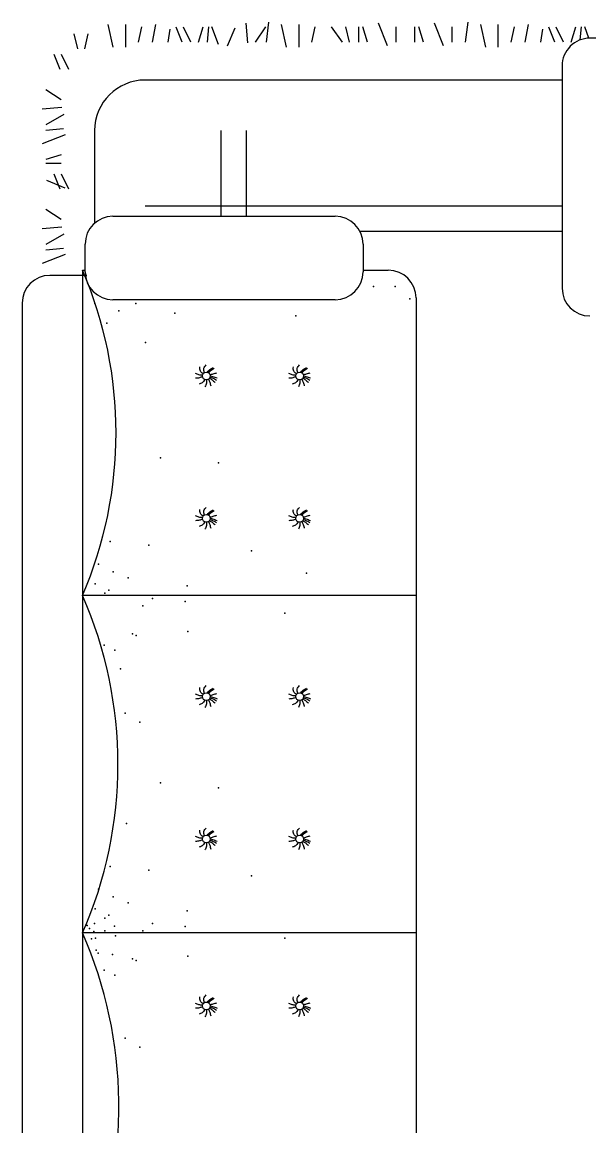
# Model space of a CAD drawing. Header units: millimetres. Extents: x 356 to 23963, y 1202 to 21076.
# Drawn here: x 20941 to 22065, y 13429 to 15617 of the extents above; entities that cross this region are included whole.
import ezdxf

# ---------------------------------------------------------------- set-up
doc = ezdxf.new("R2010")
doc.units = ezdxf.units.MM

msp = doc.modelspace()

# ---------------------------------------------------------------- linework, layer by layer
at = {"color": 0}
for p, q in [((21424.5, 15576.6, -342.9), (21429.5, 15616.5, -342.9)), ((21818.7, 15576.6, -342.9), (21823.7, 15616.5, -342.9)), ((21121, 15566.7, -342.9), (21111, 15611.5, -342.9)), ((21145.9, 15566.7, -342.9), (21145.9, 15611.5, -342.9)), ((21171.2, 15577.1, -342.9), (21177.6, 15607.1, -342.9)), ((21198.7, 15577.1, -342.9), (21205.6, 15611.5, -342.9)), ((21229.9, 15577.1, -342.9), (21233.8, 15602.3, -342.9)), ((21257.7, 15577.1, -342.9), (21245.5, 15606.5, -342.9)), ((21275.1, 15577.1, -342.9), (21260.4, 15606.5, -342.9)), ((21290.2, 15576.6, -342.9), (21299, 15607.1, -342.9)), ((21309.8, 15607.1, -342.9), (21307, 15577.1, -342.9)), ((21329.6, 15572.3, -342.9), (21316.7, 15607.1, -342.9)), ((21347.5, 15569.3, -342.9), (21362.5, 15605.3, -342.9)), ((21387.6, 15575.3, -342.9), (21384.6, 15614.2, -342.9)), ((21402.8, 15577.1, -342.9), (21423, 15607.1, -342.9)), ((21464.3, 15566.7, -342.9), (21454.4, 15611.5, -342.9)), ((21489.2, 15566.7, -342.9), (21489.2, 15611.5, -342.9)), ((21514.6, 15577.1, -342.9), (21521, 15607.1, -342.9)), ((21574.7, 15577.1, -342.9), (21553.4, 15607.1, -342.9)), ((21588.6, 15577.1, -342.9), (21581.9, 15607.1, -342.9)), ((21607.3, 15577.1, -342.9), (21607.3, 15607.1, -342.9)), ((21624.4, 15577.1, -342.9), (21615.4, 15607.1, -342.9)), ((21664.2, 15569.3, -342.9), (21646.2, 15614.2, -342.9)), ((21681.1, 15577.1, -342.9), (21681.1, 15607.1, -342.9)), ((21718.3, 15577.1, -342.9), (21718.3, 15607.1, -342.9)), ((21735.4, 15577.1, -342.9), (21726.4, 15607.1, -342.9)), ((21775.2, 15569.3, -342.9), (21757.2, 15614.2, -342.9)), ((21792.1, 15577.1, -342.9), (21792.1, 15607.1, -342.9)), ((21858.6, 15566.7, -342.9), (21848.6, 15611.5, -342.9)), ((21883.4, 15566.7, -342.9), (21883.4, 15611.5, -342.9)), ((21908.8, 15577.1, -342.9), (21915.2, 15607.1, -342.9)), ((21936.3, 15577.1, -342.9), (21943.2, 15611.5, -342.9)), ((21967.5, 15577.1, -342.9), (21971.3, 15602.3, -342.9)), ((21995.3, 15577.1, -342.9), (21983.1, 15606.5, -342.9)), ((22012.7, 15577.1, -342.9), (21998, 15606.5, -342.9)), ((22027.8, 15576.6, -342.9), (22036.6, 15607.1, -342.9)), ((22047.4, 15607.1, -342.9), (22045, 15581.1, -342.9)), ((22062.6, 15584.7, -342.9), (22054.3, 15607.1, -342.9)), ((21051.1, 15563.3, -342.9), (21043.7, 15593.3, -342.9)), ((21065.1, 15563.3, -342.9), (21071.7, 15593.3, -342.9)), ((22119.6, 15584.7, -342.9), (22064.6, 15584.7, -342.9)), ((21016.2, 15522.8, -342.9), (21004, 15552.2, -342.9)), ((21033.5, 15522.8, -342.9), (21018.8, 15552.2, -342.9)), ((22009.6, 15529.7, -342.9), (22009.6, 15089.7, -342.9)), ((22009.6, 15501.8, -342.9), (21184.4, 15501.8, -342.9)), ((21018, 15462.4, -342.9), (20988, 15482.6, -342.9)), ((21019.8, 15447.2, -342.9), (20980.8, 15444.2, -342.9)), ((21023.4, 15433.4, -342.9), (20988, 15413.1, -342.9)), ((21022.8, 15405.3, -342.9), (20988, 15401.8, -342.9)), ((21084.4, 15401.8, -342.9), (21084.4, 15218.4, -342.9)), ((21334.4, 15401.8, -342.9), (21334.4, 15232, -342.9)), ((21384.4, 15401.8, -342.9), (21384.4, 15232, -342.9)), ((21025.8, 15393.3, -342.9), (20980.8, 15375.3, -342.9)), ((21018, 15353.5, -342.9), (20988, 15344.5, -342.9)), ((21018, 15336.4, -342.9), (20988, 15336.4, -342.9)), ((21016.2, 15286, -342.9), (21004, 15315.4, -342.9)), ((21033.5, 15286, -342.9), (21018.8, 15315.4, -342.9)), ((21025.8, 15287.8, -342.9), (20989.8, 15302.8, -342.9)), ((21018, 15225.5, -342.9), (20988, 15245.8, -342.9)), ((22009.6, 15251.8, -342.9), (21184.4, 15251.8, -342.9)), ((21120.6, 15232, -342.9), (21560.6, 15232, -342.9)), ((21019.8, 15210.4, -342.9), (20980.8, 15207.4, -342.9)), ((22009.6, 15201.8, -342.9), (21609.7, 15201.8, -342.9)), ((21023.4, 15196.5, -342.9), (20988, 15176.3, -342.9)), ((21022.8, 15168.4, -342.9), (20988, 15165, -342.9)), ((21065.6, 15122, -342.9), (21065.6, 15177, -342.9)), ((21615.6, 15177, -342.9), (21615.6, 15122, -342.9)), ((21025.8, 15156.5, -342.9), (20980.8, 15138.5, -342.9)), ((21069.2, 15115.1, -342.9), (20995.9, 15115.1, -342.9)), ((21060.6, 15125.4, -342.9), (21060.6, 12993.3, -342.9)), ((21060.6, 15125.4, -342.9), (21065.6, 15125.4, -342.9)), ((21615.6, 15125.4, -342.9), (21665.6, 15125.4, -342.9)), ((21720.6, 15070.4, -342.9), (21720.6, 13200.4, -342.9)), ((20940.9, 15060.1, -342.9), (20940.9, 13200.4, -342.9)), ((21560.6, 15067, -342.9), (21120.6, 15067, -342.9)), ((21720.6, 14481.3, -342.9), (21060.6, 14481.3, -342.9)), ((21720.6, 13813.4, -342.9), (21060.6, 13813.4, -342.9))]:
    msp.add_line(p, q, dxfattribs=at)
for centre in [(21305.4, 14916, -342.9), (21490.2, 14916, -342.9), (21305.4, 14634.1, -342.9), (21490.2, 14634.1, -342.9), (21305.4, 14281.2, -342.9), (21490.2, 14281.2, -342.9), (21305.4, 13999.3, -342.9), (21490.2, 13999.3, -342.9), (21305.4, 13668.9, -342.9), (21490.2, 13668.9, -342.9)]:
    msp.add_circle(centre, 7.76, dxfattribs=at)
for centre, radius, start, end in [((22064.6, 15529.7, -342.9), 55, 90.0003, 180.0003), ((21184.4, 15401.8, -342.9), 100, 90, 180), ((21120.6, 15177, -342.9), 55, 90, 180), ((21560.6, 15177, -342.9), 55, 0, 90), ((20995.9, 15060.1, -342.9), 55, 90, 180), ((20310.3, 14803.4, -342.9), 816.5, 336.7735, 23.2265), ((21120.6, 15122, -342.9), 55, 180, 270), ((21560.6, 15122, -342.9), 55, 270, 0), ((21665.6, 15070.4, -342.9), 55, 0, 90), ((22064.7, 15089.7, -342.9), 55, 180.0003, 270.0003), ((20299.5, 14147.3, -342.9), 831.1, 336.3057, 23.6943), ((20272.6, 13469.2, -342.9), 859.9, 337.8758, 23.5914)]:
    msp.add_arc(centre, radius, start, end, dxfattribs=at)
for points, knots in [([(21297.8, 14917.4, -342.9), (21295.4, 14917.5, -342.9), (21290.7, 14917.8, -342.9), (21286.4, 14919.9, -342.9), (21284.2, 14920.9, -342.9)], [0, 0, 0, 0, 6.497422, 12.853051, 12.853051, 12.853051, 12.853051]), ([(21299, 14920.4, -342.9), (21296.9, 14922, -342.9), (21292.5, 14925.4, -342.9), (21292.8, 14930.9, -342.9), (21292.9, 14933.8, -342.9)], [0, 0, 0, 0, 6.856105, 14.205505, 14.205505, 14.205505, 14.205505]), ([(21301.5, 14922.7, -342.9), (21300.7, 14925.7, -342.9), (21299.1, 14931.5, -342.9), (21303.3, 14935.7, -342.9), (21305.4, 14937.8, -342.9)], [0, 0, 0, 0, 7.761402, 15.149629, 15.149629, 15.149629, 15.149629]), ([(21307.8, 14923.4, -342.9), (21308.7, 14924.7, -342.9), (21311.6, 14928.8, -342.9), (21316.1, 14931.3, -342.9), (21319.1, 14933, -342.9)], [0, 0, 0, 0, 4.266067, 13.575664, 13.575664, 13.575664, 13.575664]), ([(21310.2, 14922.1, -342.9), (21311.2, 14923.5, -342.9), (21314, 14927.4, -342.9), (21318.2, 14929.7, -342.9), (21321, 14931.3, -342.9)], [0, 0, 0, 0, 4.546199, 12.962709, 12.962709, 12.962709, 12.962709]), ([(21312.9, 14918, -342.9), (21315, 14918.9, -342.9), (21319.3, 14920.6, -342.9), (21323.9, 14921.7, -342.9), (21326.3, 14922.2, -342.9)], [0, 0, 0, 0, 6.012824, 12.754506, 12.754506, 12.754506, 12.754506]), ([(21313.2, 14916.1, -342.9), (21314.7, 14915.7, -342.9), (21319.3, 14914.5, -342.9), (21323.8, 14913, -342.9), (21326.8, 14912, -342.9)], [0, 0, 0, 0, 4.307472, 12.949294, 12.949294, 12.949294, 12.949294]), ([(21482.6, 14917.4, -342.9), (21480.2, 14917.5, -342.9), (21475.4, 14917.8, -342.9), (21471.1, 14919.9, -342.9), (21469, 14920.9, -342.9)], [0, 0, 0, 0, 6.497422, 12.853051, 12.853051, 12.853051, 12.853051]), ([(21483.8, 14920.4, -342.9), (21481.7, 14922, -342.9), (21477.3, 14925.4, -342.9), (21477.5, 14930.9, -342.9), (21477.7, 14933.8, -342.9)], [0, 0, 0, 0, 6.856105, 14.205505, 14.205505, 14.205505, 14.205505]), ([(21486.3, 14922.7, -342.9), (21485.5, 14925.7, -342.9), (21483.9, 14931.5, -342.9), (21488.1, 14935.7, -342.9), (21490.1, 14937.8, -342.9)], [0, 0, 0, 0, 7.761402, 15.149629, 15.149629, 15.149629, 15.149629]), ([(21492.6, 14923.4, -342.9), (21493.5, 14924.7, -342.9), (21496.4, 14928.8, -342.9), (21500.8, 14931.3, -342.9), (21503.9, 14933, -342.9)], [0, 0, 0, 0, 4.266067, 13.575664, 13.575664, 13.575664, 13.575664]), ([(21495, 14922.1, -342.9), (21495.9, 14923.5, -342.9), (21498.7, 14927.4, -342.9), (21503, 14929.7, -342.9), (21505.7, 14931.3, -342.9)], [0, 0, 0, 0, 4.546199, 12.962709, 12.962709, 12.962709, 12.962709]), ([(21497.7, 14918, -342.9), (21499.7, 14918.9, -342.9), (21504.1, 14920.6, -342.9), (21508.6, 14921.7, -342.9), (21511.1, 14922.2, -342.9)], [0, 0, 0, 0, 6.012824, 12.754506, 12.754506, 12.754506, 12.754506]), ([(21498, 14916.1, -342.9), (21499.5, 14915.7, -342.9), (21504.1, 14914.5, -342.9), (21508.6, 14913, -342.9), (21511.6, 14912, -342.9)], [0, 0, 0, 0, 4.307472, 12.949294, 12.949294, 12.949294, 12.949294]), ([(21297.8, 14914.6, -342.9), (21295.8, 14913.7, -342.9), (21291.5, 14911.7, -342.9), (21286.7, 14911.5, -342.9), (21284.2, 14911.3, -342.9)], [0, 0, 0, 0, 5.930312, 12.843632, 12.843632, 12.843632, 12.843632]), ([(21302.2, 14909, -342.9), (21301.6, 14907.5, -342.9), (21299.9, 14903.9, -342.9), (21295.3, 14901.3, -342.9), (21292, 14900.1, -342.9), (21291, 14899.7, -342.9)], [0, 0, 0, 0, 4.195117, 10.720817, 13.688099, 13.688099, 13.688099, 13.688099]), ([(21306, 14908.3, -342.9), (21306.1, 14906.1, -342.9), (21306.2, 14901.2, -342.9), (21304, 14896.8, -342.9), (21302.8, 14894.4, -342.9)], [0, 0, 0, 0, 5.895147, 13.127489, 13.127489, 13.127489, 13.127489]), ([(21309.8, 14909.6, -342.9), (21310.6, 14907.6, -342.9), (21312.4, 14903.3, -342.9), (21313.8, 14898.8, -342.9), (21314.6, 14896.3, -342.9)], [0, 0, 0, 0, 5.674604, 12.874291, 12.874291, 12.874291, 12.874291]), ([(21311.7, 14911.4, -342.9), (21313.4, 14910.5, -342.9), (21317.6, 14908.2, -342.9), (21320.9, 14904.9, -342.9), (21322.8, 14902.9, -342.9)], [0, 0, 0, 0, 5.351689, 12.796405, 12.796405, 12.796405, 12.796405]), ([(21312.9, 14913.9, -342.9), (21314.3, 14913.4, -342.9), (21318.7, 14911.9, -342.9), (21322.8, 14909.5, -342.9), (21325.6, 14907.9, -342.9)], [0, 0, 0, 0, 3.947036, 12.81534, 12.81534, 12.81534, 12.81534]), ([(21482.6, 14914.6, -342.9), (21480.6, 14913.7, -342.9), (21476.3, 14911.7, -342.9), (21471.5, 14911.5, -342.9), (21468.9, 14911.3, -342.9)], [0, 0, 0, 0, 5.930312, 12.843632, 12.843632, 12.843632, 12.843632]), ([(21487, 14909, -342.9), (21486.3, 14907.5, -342.9), (21484.7, 14903.9, -342.9), (21480, 14901.3, -342.9), (21476.8, 14900.1, -342.9), (21475.7, 14899.7, -342.9)], [0, 0, 0, 0, 4.195117, 10.720817, 13.688099, 13.688099, 13.688099, 13.688099]), ([(21490.8, 14908.3, -342.9), (21490.9, 14906.1, -342.9), (21491, 14901.2, -342.9), (21488.8, 14896.8, -342.9), (21487.6, 14894.4, -342.9)], [0, 0, 0, 0, 5.895147, 13.127489, 13.127489, 13.127489, 13.127489]), ([(21494.5, 14909.6, -342.9), (21495.3, 14907.6, -342.9), (21497.2, 14903.3, -342.9), (21498.6, 14898.8, -342.9), (21499.4, 14896.3, -342.9)], [0, 0, 0, 0, 5.674604, 12.874291, 12.874291, 12.874291, 12.874291]), ([(21496.5, 14911.4, -342.9), (21498.2, 14910.5, -342.9), (21502.4, 14908.2, -342.9), (21505.7, 14904.9, -342.9), (21507.6, 14902.9, -342.9)], [0, 0, 0, 0, 5.351689, 12.796405, 12.796405, 12.796405, 12.796405]), ([(21497.7, 14913.9, -342.9), (21499, 14913.4, -342.9), (21503.5, 14911.9, -342.9), (21507.6, 14909.5, -342.9), (21510.4, 14907.9, -342.9)], [0, 0, 0, 0, 3.947036, 12.81534, 12.81534, 12.81534, 12.81534]), ([(21301.5, 14640.8, -342.9), (21300.7, 14643.8, -342.9), (21299.1, 14649.6, -342.9), (21303.3, 14653.8, -342.9), (21305.4, 14655.9, -342.9)], [0, 0, 0, 0, 7.761402, 15.149629, 15.149629, 15.149629, 15.149629]), ([(21486.3, 14640.8, -342.9), (21485.5, 14643.8, -342.9), (21483.9, 14649.6, -342.9), (21488.1, 14653.8, -342.9), (21490.1, 14655.9, -342.9)], [0, 0, 0, 0, 7.761402, 15.149629, 15.149629, 15.149629, 15.149629]), ([(21297.8, 14635.5, -342.9), (21295.4, 14635.7, -342.9), (21290.7, 14635.9, -342.9), (21286.4, 14638, -342.9), (21284.2, 14639, -342.9)], [0, 0, 0, 0, 6.497422, 12.853051, 12.853051, 12.853051, 12.853051]), ([(21297.8, 14632.7, -342.9), (21295.8, 14631.8, -342.9), (21291.5, 14629.8, -342.9), (21286.7, 14629.6, -342.9), (21284.2, 14629.4, -342.9)], [0, 0, 0, 0, 5.930312, 12.843632, 12.843632, 12.843632, 12.843632]), ([(21299, 14638.5, -342.9), (21296.9, 14640.1, -342.9), (21292.5, 14643.5, -342.9), (21292.8, 14649, -342.9), (21292.9, 14651.9, -342.9)], [0, 0, 0, 0, 6.856105, 14.205505, 14.205505, 14.205505, 14.205505]), ([(21307.8, 14641.5, -342.9), (21308.7, 14642.8, -342.9), (21311.6, 14646.9, -342.9), (21316.1, 14649.4, -342.9), (21319.1, 14651.1, -342.9)], [0, 0, 0, 0, 4.266067, 13.575664, 13.575664, 13.575664, 13.575664]), ([(21310.2, 14640.2, -342.9), (21311.2, 14641.6, -342.9), (21314, 14645.5, -342.9), (21318.2, 14647.9, -342.9), (21321, 14649.4, -342.9)], [0, 0, 0, 0, 4.546199, 12.962709, 12.962709, 12.962709, 12.962709]), ([(21312.9, 14636.2, -342.9), (21315, 14637, -342.9), (21319.3, 14638.7, -342.9), (21323.9, 14639.8, -342.9), (21326.3, 14640.4, -342.9)], [0, 0, 0, 0, 6.012824, 12.754506, 12.754506, 12.754506, 12.754506]), ([(21312.9, 14632, -342.9), (21314.3, 14631.5, -342.9), (21318.7, 14630, -342.9), (21322.8, 14627.6, -342.9), (21325.6, 14626, -342.9)], [0, 0, 0, 0, 3.947036, 12.81534, 12.81534, 12.81534, 12.81534]), ([(21313.2, 14634.2, -342.9), (21314.7, 14633.8, -342.9), (21319.3, 14632.6, -342.9), (21323.8, 14631.1, -342.9), (21326.8, 14630.1, -342.9)], [0, 0, 0, 0, 4.307472, 12.949294, 12.949294, 12.949294, 12.949294]), ([(21482.6, 14632.7, -342.9), (21480.6, 14631.8, -342.9), (21476.3, 14629.8, -342.9), (21471.5, 14629.6, -342.9), (21468.9, 14629.4, -342.9)], [0, 0, 0, 0, 5.930312, 12.843632, 12.843632, 12.843632, 12.843632]), ([(21482.6, 14635.5, -342.9), (21480.2, 14635.7, -342.9), (21475.4, 14635.9, -342.9), (21471.1, 14638, -342.9), (21469, 14639, -342.9)], [0, 0, 0, 0, 6.497422, 12.853051, 12.853051, 12.853051, 12.853051]), ([(21483.8, 14638.5, -342.9), (21481.7, 14640.1, -342.9), (21477.3, 14643.5, -342.9), (21477.5, 14649, -342.9), (21477.7, 14651.9, -342.9)], [0, 0, 0, 0, 6.856105, 14.205505, 14.205505, 14.205505, 14.205505]), ([(21492.6, 14641.5, -342.9), (21493.5, 14642.8, -342.9), (21496.4, 14646.9, -342.9), (21500.8, 14649.4, -342.9), (21503.9, 14651.1, -342.9)], [0, 0, 0, 0, 4.266067, 13.575664, 13.575664, 13.575664, 13.575664]), ([(21495, 14640.2, -342.9), (21495.9, 14641.6, -342.9), (21498.7, 14645.5, -342.9), (21503, 14647.9, -342.9), (21505.7, 14649.4, -342.9)], [0, 0, 0, 0, 4.546199, 12.962709, 12.962709, 12.962709, 12.962709]), ([(21497.7, 14636.2, -342.9), (21499.7, 14637, -342.9), (21504.1, 14638.7, -342.9), (21508.6, 14639.8, -342.9), (21511.1, 14640.4, -342.9)], [0, 0, 0, 0, 6.012824, 12.754506, 12.754506, 12.754506, 12.754506]), ([(21497.7, 14632, -342.9), (21499, 14631.5, -342.9), (21503.5, 14630, -342.9), (21507.6, 14627.6, -342.9), (21510.4, 14626, -342.9)], [0, 0, 0, 0, 3.947036, 12.81534, 12.81534, 12.81534, 12.81534]), ([(21498, 14634.2, -342.9), (21499.5, 14633.8, -342.9), (21504.1, 14632.6, -342.9), (21508.6, 14631.1, -342.9), (21511.6, 14630.1, -342.9)], [0, 0, 0, 0, 4.307472, 12.949294, 12.949294, 12.949294, 12.949294]), ([(21302.2, 14627.1, -342.9), (21301.6, 14625.6, -342.9), (21299.9, 14622, -342.9), (21295.3, 14619.4, -342.9), (21292, 14618.2, -342.9), (21291, 14617.9, -342.9)], [0, 0, 0, 0, 4.195117, 10.720817, 13.688099, 13.688099, 13.688099, 13.688099]), ([(21306, 14626.4, -342.9), (21306.1, 14624.2, -342.9), (21306.2, 14619.3, -342.9), (21304, 14614.9, -342.9), (21302.8, 14612.5, -342.9)], [0, 0, 0, 0, 5.895147, 13.127489, 13.127489, 13.127489, 13.127489]), ([(21309.8, 14627.7, -342.9), (21310.6, 14625.8, -342.9), (21312.4, 14621.4, -342.9), (21313.8, 14616.9, -342.9), (21314.6, 14614.4, -342.9)], [0, 0, 0, 0, 5.674604, 12.874291, 12.874291, 12.874291, 12.874291]), ([(21311.7, 14629.5, -342.9), (21313.4, 14628.6, -342.9), (21317.6, 14626.4, -342.9), (21320.9, 14623, -342.9), (21322.8, 14621, -342.9)], [0, 0, 0, 0, 5.351689, 12.796405, 12.796405, 12.796405, 12.796405]), ([(21487, 14627.1, -342.9), (21486.3, 14625.6, -342.9), (21484.7, 14622, -342.9), (21480, 14619.4, -342.9), (21476.8, 14618.2, -342.9), (21475.7, 14617.9, -342.9)], [0, 0, 0, 0, 4.195117, 10.720817, 13.688099, 13.688099, 13.688099, 13.688099]), ([(21490.8, 14626.4, -342.9), (21490.9, 14624.2, -342.9), (21491, 14619.3, -342.9), (21488.8, 14614.9, -342.9), (21487.6, 14612.5, -342.9)], [0, 0, 0, 0, 5.895147, 13.127489, 13.127489, 13.127489, 13.127489]), ([(21494.5, 14627.7, -342.9), (21495.3, 14625.8, -342.9), (21497.2, 14621.4, -342.9), (21498.6, 14616.9, -342.9), (21499.4, 14614.4, -342.9)], [0, 0, 0, 0, 5.674604, 12.874291, 12.874291, 12.874291, 12.874291]), ([(21496.5, 14629.5, -342.9), (21498.2, 14628.6, -342.9), (21502.4, 14626.4, -342.9), (21505.7, 14623, -342.9), (21507.6, 14621, -342.9)], [0, 0, 0, 0, 5.351689, 12.796405, 12.796405, 12.796405, 12.796405]), ([(21297.8, 14282.6, -342.9), (21295.4, 14282.7, -342.9), (21290.7, 14283, -342.9), (21286.4, 14285, -342.9), (21284.2, 14286, -342.9)], [0, 0, 0, 0, 6.497422, 12.853051, 12.853051, 12.853051, 12.853051]), ([(21299, 14285.5, -342.9), (21296.9, 14287.1, -342.9), (21292.5, 14290.5, -342.9), (21292.8, 14296.1, -342.9), (21292.9, 14299, -342.9)], [0, 0, 0, 0, 6.856105, 14.205505, 14.205505, 14.205505, 14.205505]), ([(21301.5, 14287.9, -342.9), (21300.7, 14290.8, -342.9), (21299.1, 14296.6, -342.9), (21303.3, 14300.9, -342.9), (21305.4, 14302.9, -342.9)], [0, 0, 0, 0, 7.761402, 15.149629, 15.149629, 15.149629, 15.149629]), ([(21307.8, 14288.5, -342.9), (21308.7, 14289.8, -342.9), (21311.6, 14293.9, -342.9), (21316.1, 14296.4, -342.9), (21319.1, 14298.1, -342.9)], [0, 0, 0, 0, 4.266067, 13.575664, 13.575664, 13.575664, 13.575664]), ([(21310.2, 14287.3, -342.9), (21311.2, 14288.7, -342.9), (21314, 14292.5, -342.9), (21318.2, 14294.9, -342.9), (21321, 14296.4, -342.9)], [0, 0, 0, 0, 4.546199, 12.962709, 12.962709, 12.962709, 12.962709]), ([(21312.9, 14283.2, -342.9), (21315, 14284, -342.9), (21319.3, 14285.8, -342.9), (21323.9, 14286.8, -342.9), (21326.3, 14287.4, -342.9)], [0, 0, 0, 0, 6.012824, 12.754506, 12.754506, 12.754506, 12.754506]), ([(21482.6, 14282.6, -342.9), (21480.2, 14282.7, -342.9), (21475.4, 14283, -342.9), (21471.1, 14285, -342.9), (21469, 14286, -342.9)], [0, 0, 0, 0, 6.497422, 12.853051, 12.853051, 12.853051, 12.853051]), ([(21483.8, 14285.5, -342.9), (21481.7, 14287.1, -342.9), (21477.3, 14290.5, -342.9), (21477.5, 14296.1, -342.9), (21477.7, 14299, -342.9)], [0, 0, 0, 0, 6.856105, 14.205505, 14.205505, 14.205505, 14.205505]), ([(21486.3, 14287.9, -342.9), (21485.5, 14290.8, -342.9), (21483.9, 14296.6, -342.9), (21488.1, 14300.9, -342.9), (21490.1, 14302.9, -342.9)], [0, 0, 0, 0, 7.761402, 15.149629, 15.149629, 15.149629, 15.149629]), ([(21492.6, 14288.5, -342.9), (21493.5, 14289.8, -342.9), (21496.4, 14293.9, -342.9), (21500.8, 14296.4, -342.9), (21503.9, 14298.1, -342.9)], [0, 0, 0, 0, 4.266067, 13.575664, 13.575664, 13.575664, 13.575664]), ([(21495, 14287.3, -342.9), (21495.9, 14288.7, -342.9), (21498.7, 14292.5, -342.9), (21503, 14294.9, -342.9), (21505.7, 14296.4, -342.9)], [0, 0, 0, 0, 4.546199, 12.962709, 12.962709, 12.962709, 12.962709]), ([(21497.7, 14283.2, -342.9), (21499.7, 14284, -342.9), (21504.1, 14285.8, -342.9), (21508.6, 14286.8, -342.9), (21511.1, 14287.4, -342.9)], [0, 0, 0, 0, 6.012824, 12.754506, 12.754506, 12.754506, 12.754506]), ([(21297.8, 14279.8, -342.9), (21295.8, 14278.8, -342.9), (21291.5, 14276.9, -342.9), (21286.7, 14276.6, -342.9), (21284.2, 14276.5, -342.9)], [0, 0, 0, 0, 5.930312, 12.843632, 12.843632, 12.843632, 12.843632]), ([(21302.2, 14274.1, -342.9), (21301.6, 14272.7, -342.9), (21299.9, 14269, -342.9), (21295.3, 14266.4, -342.9), (21292, 14265.3, -342.9), (21291, 14264.9, -342.9)], [0, 0, 0, 0, 4.195117, 10.720817, 13.688099, 13.688099, 13.688099, 13.688099]), ([(21306, 14273.4, -342.9), (21306.1, 14271.2, -342.9), (21306.2, 14266.3, -342.9), (21304, 14262, -342.9), (21302.8, 14259.6, -342.9)], [0, 0, 0, 0, 5.895147, 13.127489, 13.127489, 13.127489, 13.127489]), ([(21309.8, 14274.7, -342.9), (21310.6, 14272.8, -342.9), (21312.4, 14268.4, -342.9), (21313.8, 14263.9, -342.9), (21314.6, 14261.4, -342.9)], [0, 0, 0, 0, 5.674604, 12.874291, 12.874291, 12.874291, 12.874291]), ([(21311.7, 14276.6, -342.9), (21313.4, 14275.6, -342.9), (21317.6, 14273.4, -342.9), (21320.9, 14270, -342.9), (21322.8, 14268.1, -342.9)], [0, 0, 0, 0, 5.351689, 12.796405, 12.796405, 12.796405, 12.796405]), ([(21312.9, 14279, -342.9), (21314.3, 14278.6, -342.9), (21318.7, 14277, -342.9), (21322.8, 14274.7, -342.9), (21325.6, 14273, -342.9)], [0, 0, 0, 0, 3.947036, 12.81534, 12.81534, 12.81534, 12.81534]), ([(21313.2, 14281.2, -342.9), (21314.7, 14280.9, -342.9), (21319.3, 14279.7, -342.9), (21323.8, 14278.1, -342.9), (21326.8, 14277.1, -342.9)], [0, 0, 0, 0, 4.307472, 12.949294, 12.949294, 12.949294, 12.949294]), ([(21482.6, 14279.8, -342.9), (21480.6, 14278.8, -342.9), (21476.3, 14276.9, -342.9), (21471.5, 14276.6, -342.9), (21468.9, 14276.5, -342.9)], [0, 0, 0, 0, 5.930312, 12.843632, 12.843632, 12.843632, 12.843632]), ([(21487, 14274.1, -342.9), (21486.3, 14272.7, -342.9), (21484.7, 14269, -342.9), (21480, 14266.4, -342.9), (21476.8, 14265.3, -342.9), (21475.7, 14264.9, -342.9)], [0, 0, 0, 0, 4.195117, 10.720817, 13.688099, 13.688099, 13.688099, 13.688099]), ([(21490.8, 14273.4, -342.9), (21490.9, 14271.2, -342.9), (21491, 14266.3, -342.9), (21488.8, 14262, -342.9), (21487.6, 14259.6, -342.9)], [0, 0, 0, 0, 5.895147, 13.127489, 13.127489, 13.127489, 13.127489]), ([(21494.5, 14274.7, -342.9), (21495.3, 14272.8, -342.9), (21497.2, 14268.4, -342.9), (21498.6, 14263.9, -342.9), (21499.4, 14261.4, -342.9)], [0, 0, 0, 0, 5.674604, 12.874291, 12.874291, 12.874291, 12.874291]), ([(21496.5, 14276.6, -342.9), (21498.2, 14275.6, -342.9), (21502.4, 14273.4, -342.9), (21505.7, 14270, -342.9), (21507.6, 14268.1, -342.9)], [0, 0, 0, 0, 5.351689, 12.796405, 12.796405, 12.796405, 12.796405]), ([(21497.7, 14279, -342.9), (21499, 14278.6, -342.9), (21503.5, 14277, -342.9), (21507.6, 14274.7, -342.9), (21510.4, 14273, -342.9)], [0, 0, 0, 0, 3.947036, 12.81534, 12.81534, 12.81534, 12.81534]), ([(21498, 14281.2, -342.9), (21499.5, 14280.9, -342.9), (21504.1, 14279.7, -342.9), (21508.6, 14278.1, -342.9), (21511.6, 14277.1, -342.9)], [0, 0, 0, 0, 4.307472, 12.949294, 12.949294, 12.949294, 12.949294]), ([(21301.5, 14006, -342.9), (21300.7, 14008.9, -342.9), (21299.1, 14014.7, -342.9), (21303.3, 14019, -342.9), (21305.4, 14021, -342.9)], [0, 0, 0, 0, 7.761402, 15.149629, 15.149629, 15.149629, 15.149629]), ([(21486.3, 14006, -342.9), (21485.5, 14008.9, -342.9), (21483.9, 14014.7, -342.9), (21488.1, 14019, -342.9), (21490.1, 14021, -342.9)], [0, 0, 0, 0, 7.761402, 15.149629, 15.149629, 15.149629, 15.149629]), ([(21297.8, 14000.7, -342.9), (21295.4, 14000.8, -342.9), (21290.7, 14001.1, -342.9), (21286.4, 14003.1, -342.9), (21284.2, 14004.1, -342.9)], [0, 0, 0, 0, 6.497422, 12.853051, 12.853051, 12.853051, 12.853051]), ([(21297.8, 13997.9, -342.9), (21295.8, 13997, -342.9), (21291.5, 13995, -342.9), (21286.7, 13994.7, -342.9), (21284.2, 13994.6, -342.9)], [0, 0, 0, 0, 5.930312, 12.843632, 12.843632, 12.843632, 12.843632]), ([(21299, 14003.6, -342.9), (21296.9, 14005.3, -342.9), (21292.5, 14008.6, -342.9), (21292.8, 14014.2, -342.9), (21292.9, 14017.1, -342.9)], [0, 0, 0, 0, 6.856105, 14.205505, 14.205505, 14.205505, 14.205505]), ([(21307.8, 14006.7, -342.9), (21308.7, 14008, -342.9), (21311.6, 14012, -342.9), (21316.1, 14014.5, -342.9), (21319.1, 14016.2, -342.9)], [0, 0, 0, 0, 4.266067, 13.575664, 13.575664, 13.575664, 13.575664]), ([(21310.2, 14005.4, -342.9), (21311.2, 14006.8, -342.9), (21314, 14010.7, -342.9), (21318.2, 14013, -342.9), (21321, 14014.5, -342.9)], [0, 0, 0, 0, 4.546199, 12.962709, 12.962709, 12.962709, 12.962709]), ([(21312.9, 14001.3, -342.9), (21315, 14002.1, -342.9), (21319.3, 14003.9, -342.9), (21323.9, 14005, -342.9), (21326.3, 14005.5, -342.9)], [0, 0, 0, 0, 6.012824, 12.754506, 12.754506, 12.754506, 12.754506]), ([(21313.2, 13999.4, -342.9), (21314.7, 13999, -342.9), (21319.3, 13997.8, -342.9), (21323.8, 13996.3, -342.9), (21326.8, 13995.2, -342.9)], [0, 0, 0, 0, 4.307472, 12.949294, 12.949294, 12.949294, 12.949294]), ([(21482.6, 13997.9, -342.9), (21480.6, 13997, -342.9), (21476.3, 13995, -342.9), (21471.5, 13994.7, -342.9), (21468.9, 13994.6, -342.9)], [0, 0, 0, 0, 5.930312, 12.843632, 12.843632, 12.843632, 12.843632]), ([(21482.6, 14000.7, -342.9), (21480.2, 14000.8, -342.9), (21475.4, 14001.1, -342.9), (21471.1, 14003.1, -342.9), (21469, 14004.1, -342.9)], [0, 0, 0, 0, 6.497422, 12.853051, 12.853051, 12.853051, 12.853051]), ([(21483.8, 14003.6, -342.9), (21481.7, 14005.3, -342.9), (21477.3, 14008.6, -342.9), (21477.5, 14014.2, -342.9), (21477.7, 14017.1, -342.9)], [0, 0, 0, 0, 6.856105, 14.205505, 14.205505, 14.205505, 14.205505]), ([(21492.6, 14006.7, -342.9), (21493.5, 14008, -342.9), (21496.4, 14012, -342.9), (21500.8, 14014.5, -342.9), (21503.9, 14016.2, -342.9)], [0, 0, 0, 0, 4.266067, 13.575664, 13.575664, 13.575664, 13.575664]), ([(21495, 14005.4, -342.9), (21495.9, 14006.8, -342.9), (21498.7, 14010.7, -342.9), (21503, 14013, -342.9), (21505.7, 14014.5, -342.9)], [0, 0, 0, 0, 4.546199, 12.962709, 12.962709, 12.962709, 12.962709]), ([(21497.7, 14001.3, -342.9), (21499.7, 14002.1, -342.9), (21504.1, 14003.9, -342.9), (21508.6, 14005, -342.9), (21511.1, 14005.5, -342.9)], [0, 0, 0, 0, 6.012824, 12.754506, 12.754506, 12.754506, 12.754506]), ([(21498, 13999.4, -342.9), (21499.5, 13999, -342.9), (21504.1, 13997.8, -342.9), (21508.6, 13996.3, -342.9), (21511.6, 13995.2, -342.9)], [0, 0, 0, 0, 4.307472, 12.949294, 12.949294, 12.949294, 12.949294]), ([(21302.2, 13992.2, -342.9), (21301.6, 13990.8, -342.9), (21299.9, 13987.2, -342.9), (21295.3, 13984.5, -342.9), (21292, 13983.4, -342.9), (21291, 13983, -342.9)], [0, 0, 0, 0, 4.195117, 10.720817, 13.688099, 13.688099, 13.688099, 13.688099]), ([(21306, 13991.5, -342.9), (21306.1, 13989.3, -342.9), (21306.2, 13984.5, -342.9), (21304, 13980.1, -342.9), (21302.8, 13977.7, -342.9)], [0, 0, 0, 0, 5.895147, 13.127489, 13.127489, 13.127489, 13.127489]), ([(21309.8, 13992.8, -342.9), (21310.6, 13990.9, -342.9), (21312.4, 13986.6, -342.9), (21313.8, 13982.1, -342.9), (21314.6, 13979.5, -342.9)], [0, 0, 0, 0, 5.674604, 12.874291, 12.874291, 12.874291, 12.874291]), ([(21311.7, 13994.7, -342.9), (21313.4, 13993.8, -342.9), (21317.6, 13991.5, -342.9), (21320.9, 13988.2, -342.9), (21322.8, 13986.2, -342.9)], [0, 0, 0, 0, 5.351689, 12.796405, 12.796405, 12.796405, 12.796405]), ([(21312.9, 13997.1, -342.9), (21314.3, 13996.7, -342.9), (21318.7, 13995.1, -342.9), (21322.8, 13992.8, -342.9), (21325.6, 13991.1, -342.9)], [0, 0, 0, 0, 3.947036, 12.81534, 12.81534, 12.81534, 12.81534]), ([(21487, 13992.2, -342.9), (21486.3, 13990.8, -342.9), (21484.7, 13987.2, -342.9), (21480, 13984.5, -342.9), (21476.8, 13983.4, -342.9), (21475.7, 13983, -342.9)], [0, 0, 0, 0, 4.195117, 10.720817, 13.688099, 13.688099, 13.688099, 13.688099]), ([(21490.8, 13991.5, -342.9), (21490.9, 13989.3, -342.9), (21491, 13984.5, -342.9), (21488.8, 13980.1, -342.9), (21487.6, 13977.7, -342.9)], [0, 0, 0, 0, 5.895147, 13.127489, 13.127489, 13.127489, 13.127489]), ([(21494.5, 13992.8, -342.9), (21495.3, 13990.9, -342.9), (21497.2, 13986.6, -342.9), (21498.6, 13982.1, -342.9), (21499.4, 13979.5, -342.9)], [0, 0, 0, 0, 5.674604, 12.874291, 12.874291, 12.874291, 12.874291]), ([(21496.5, 13994.7, -342.9), (21498.2, 13993.8, -342.9), (21502.4, 13991.5, -342.9), (21505.7, 13988.2, -342.9), (21507.6, 13986.2, -342.9)], [0, 0, 0, 0, 5.351689, 12.796405, 12.796405, 12.796405, 12.796405]), ([(21497.7, 13997.1, -342.9), (21499, 13996.7, -342.9), (21503.5, 13995.1, -342.9), (21507.6, 13992.8, -342.9), (21510.4, 13991.1, -342.9)], [0, 0, 0, 0, 3.947036, 12.81534, 12.81534, 12.81534, 12.81534]), ([(21297.8, 13670.3, -342.9), (21295.4, 13670.4, -342.9), (21290.7, 13670.7, -342.9), (21286.4, 13672.7, -342.9), (21284.2, 13673.7, -342.9)], [0, 0, 0, 0, 6.497422, 12.853051, 12.853051, 12.853051, 12.853051]), ([(21299, 13673.2, -342.9), (21296.9, 13674.8, -342.9), (21292.5, 13678.2, -342.9), (21292.8, 13683.8, -342.9), (21292.9, 13686.6, -342.9)], [0, 0, 0, 0, 6.856105, 14.205505, 14.205505, 14.205505, 14.205505]), ([(21301.5, 13675.6, -342.9), (21300.7, 13678.5, -342.9), (21299.1, 13684.3, -342.9), (21303.3, 13688.5, -342.9), (21305.4, 13690.6, -342.9)], [0, 0, 0, 0, 7.761402, 15.149629, 15.149629, 15.149629, 15.149629]), ([(21307.8, 13676.2, -342.9), (21308.7, 13677.5, -342.9), (21311.6, 13681.6, -342.9), (21316.1, 13684.1, -342.9), (21319.1, 13685.8, -342.9)], [0, 0, 0, 0, 4.266067, 13.575664, 13.575664, 13.575664, 13.575664]), ([(21310.2, 13675, -342.9), (21311.2, 13676.3, -342.9), (21314, 13680.2, -342.9), (21318.2, 13682.6, -342.9), (21321, 13684.1, -342.9)], [0, 0, 0, 0, 4.546199, 12.962709, 12.962709, 12.962709, 12.962709]), ([(21312.9, 13670.9, -342.9), (21315, 13671.7, -342.9), (21319.3, 13673.5, -342.9), (21323.9, 13674.5, -342.9), (21326.3, 13675.1, -342.9)], [0, 0, 0, 0, 6.012824, 12.754506, 12.754506, 12.754506, 12.754506]), ([(21482.6, 13670.3, -342.9), (21480.2, 13670.4, -342.9), (21475.4, 13670.7, -342.9), (21471.1, 13672.7, -342.9), (21469, 13673.7, -342.9)], [0, 0, 0, 0, 6.497422, 12.853051, 12.853051, 12.853051, 12.853051]), ([(21483.8, 13673.2, -342.9), (21481.7, 13674.8, -342.9), (21477.3, 13678.2, -342.9), (21477.5, 13683.8, -342.9), (21477.7, 13686.6, -342.9)], [0, 0, 0, 0, 6.856105, 14.205505, 14.205505, 14.205505, 14.205505]), ([(21486.3, 13675.6, -342.9), (21485.5, 13678.5, -342.9), (21483.9, 13684.3, -342.9), (21488.1, 13688.5, -342.9), (21490.1, 13690.6, -342.9)], [0, 0, 0, 0, 7.761402, 15.149629, 15.149629, 15.149629, 15.149629]), ([(21492.6, 13676.2, -342.9), (21493.5, 13677.5, -342.9), (21496.4, 13681.6, -342.9), (21500.8, 13684.1, -342.9), (21503.9, 13685.8, -342.9)], [0, 0, 0, 0, 4.266067, 13.575664, 13.575664, 13.575664, 13.575664]), ([(21495, 13675, -342.9), (21495.9, 13676.3, -342.9), (21498.7, 13680.2, -342.9), (21503, 13682.6, -342.9), (21505.7, 13684.1, -342.9)], [0, 0, 0, 0, 4.546199, 12.962709, 12.962709, 12.962709, 12.962709]), ([(21497.7, 13670.9, -342.9), (21499.7, 13671.7, -342.9), (21504.1, 13673.5, -342.9), (21508.6, 13674.5, -342.9), (21511.1, 13675.1, -342.9)], [0, 0, 0, 0, 6.012824, 12.754506, 12.754506, 12.754506, 12.754506]), ([(21297.8, 13667.4, -342.9), (21295.8, 13666.5, -342.9), (21291.5, 13664.5, -342.9), (21286.7, 13664.3, -342.9), (21284.2, 13664.2, -342.9)], [0, 0, 0, 0, 5.930312, 12.843632, 12.843632, 12.843632, 12.843632]), ([(21302.2, 13661.8, -342.9), (21301.6, 13660.4, -342.9), (21299.9, 13656.7, -342.9), (21295.3, 13654.1, -342.9), (21292, 13653, -342.9), (21291, 13652.6, -342.9)], [0, 0, 0, 0, 4.195117, 10.720817, 13.688099, 13.688099, 13.688099, 13.688099]), ([(21306, 13661.1, -342.9), (21306.1, 13658.9, -342.9), (21306.2, 13654, -342.9), (21304, 13649.7, -342.9), (21302.8, 13647.3, -342.9)], [0, 0, 0, 0, 5.895147, 13.127489, 13.127489, 13.127489, 13.127489]), ([(21309.8, 13662.4, -342.9), (21310.6, 13660.5, -342.9), (21312.4, 13656.1, -342.9), (21313.8, 13651.6, -342.9), (21314.6, 13649.1, -342.9)], [0, 0, 0, 0, 5.674604, 12.874291, 12.874291, 12.874291, 12.874291]), ([(21311.7, 13664.3, -342.9), (21313.4, 13663.3, -342.9), (21317.6, 13661.1, -342.9), (21320.9, 13657.7, -342.9), (21322.8, 13655.8, -342.9)], [0, 0, 0, 0, 5.351689, 12.796405, 12.796405, 12.796405, 12.796405]), ([(21312.9, 13666.7, -342.9), (21314.3, 13666.2, -342.9), (21318.7, 13664.7, -342.9), (21322.8, 13662.4, -342.9), (21325.6, 13660.7, -342.9)], [0, 0, 0, 0, 3.947036, 12.81534, 12.81534, 12.81534, 12.81534]), ([(21313.2, 13668.9, -342.9), (21314.7, 13668.5, -342.9), (21319.3, 13667.4, -342.9), (21323.8, 13665.8, -342.9), (21326.8, 13664.8, -342.9)], [0, 0, 0, 0, 4.307472, 12.949294, 12.949294, 12.949294, 12.949294]), ([(21482.6, 13667.4, -342.9), (21480.6, 13666.5, -342.9), (21476.3, 13664.5, -342.9), (21471.5, 13664.3, -342.9), (21468.9, 13664.2, -342.9)], [0, 0, 0, 0, 5.930312, 12.843632, 12.843632, 12.843632, 12.843632]), ([(21487, 13661.8, -342.9), (21486.3, 13660.4, -342.9), (21484.7, 13656.7, -342.9), (21480, 13654.1, -342.9), (21476.8, 13653, -342.9), (21475.7, 13652.6, -342.9)], [0, 0, 0, 0, 4.195117, 10.720817, 13.688099, 13.688099, 13.688099, 13.688099]), ([(21490.8, 13661.1, -342.9), (21490.9, 13658.9, -342.9), (21491, 13654, -342.9), (21488.8, 13649.7, -342.9), (21487.6, 13647.3, -342.9)], [0, 0, 0, 0, 5.895147, 13.127489, 13.127489, 13.127489, 13.127489]), ([(21494.5, 13662.4, -342.9), (21495.3, 13660.5, -342.9), (21497.2, 13656.1, -342.9), (21498.6, 13651.6, -342.9), (21499.4, 13649.1, -342.9)], [0, 0, 0, 0, 5.674604, 12.874291, 12.874291, 12.874291, 12.874291]), ([(21496.5, 13664.3, -342.9), (21498.2, 13663.3, -342.9), (21502.4, 13661.1, -342.9), (21505.7, 13657.7, -342.9), (21507.6, 13655.8, -342.9)], [0, 0, 0, 0, 5.351689, 12.796405, 12.796405, 12.796405, 12.796405]), ([(21497.7, 13666.7, -342.9), (21499, 13666.2, -342.9), (21503.5, 13664.7, -342.9), (21507.6, 13662.4, -342.9), (21510.4, 13660.7, -342.9)], [0, 0, 0, 0, 3.947036, 12.81534, 12.81534, 12.81534, 12.81534]), ([(21498, 13668.9, -342.9), (21499.5, 13668.5, -342.9), (21504.1, 13667.4, -342.9), (21508.6, 13665.8, -342.9), (21511.6, 13664.8, -342.9)], [0, 0, 0, 0, 4.307472, 12.949294, 12.949294, 12.949294, 12.949294])]:
    msp.add_open_spline(points, degree=3, knots=knots, dxfattribs=at)
for p in [(21636.3, 15092.8, -342.9), (21679.5, 15092.8, -342.9), (21084.6, 15059.2, -342.9), (21166.1, 15059.2, -342.9), (21708.2, 15068.8, -342.9), (21132.5, 15044.8, -342.9), (21242.9, 15040, -342.9), (21482.8, 15035.2, -342.9), (21108.6, 15020.8, -342.9), (21185.3, 14982.4, -342.9), (21214.7, 14753.7, -342.9), (21329.8, 14744.1, -342.9), (21115.2, 14588.1, -342.9), (21191.9, 14580.9, -342.9), (21394.6, 14570.1, -342.9), (21092.4, 14543.7, -342.9), (21121.1, 14528.1, -342.9), (21503.7, 14525.7, -342.9), (21085.7, 14504.6, -342.9), (21151.1, 14516.1, -342.9), (21267.5, 14500.5, -342.9), (21104.4, 14485.9, -342.9), (21112.8, 14492.1, -342.9), (21179.9, 14460.9, -342.9), (21199.1, 14475.3, -342.9), (21263.9, 14469.3, -342.9), (21460.6, 14446.5, -342.9), (21159.5, 14405.6, -342.9), (21166.7, 14402, -342.9), (21268.7, 14410.4, -342.9), (21103.2, 14382.8, -342.9), (21124.7, 14373.2, -342.9), (21135.5, 14336, -342.9), (21145.1, 14248.4, -342.9), (21173.9, 14230.4, -342.9), (21214.7, 14110.4, -342.9), (21329.8, 14100.8, -342.9), (21147.5, 14029.9, -342.9), (21115.2, 13944.7, -342.9), (21191.9, 13937.5, -342.9), (21394.6, 13926.7, -342.9), (21092.4, 13900.3, -342.9), (21121.1, 13884.7, -342.9), (21151.1, 13872.7, -342.9), (21085.7, 13861.2, -342.9), (21112.8, 13848.7, -342.9), (21267.5, 13857.1, -342.9), (21069.6, 13828.3, -342.9), (21084, 13831.9, -342.9), (21104.4, 13842.5, -342.9), (21123.5, 13827.1, -342.9), (21199.1, 13831.9, -342.9), (21263.9, 13825.9, -342.9), (21074.4, 13822.3, -342.9), (21078, 13801.9, -342.9), (21082.8, 13816.3, -342.9), (21086.4, 13803.1, -342.9), (21104.4, 13817.5, -342.9), (21125.9, 13807.9, -342.9), (21179.9, 13817.5, -342.9), (21460.6, 13803.1, -342.9), (21087.6, 13779.1, -342.9), (21091.2, 13773.1, -342.9), (21120, 13770.7, -342.9), (21159.5, 13762.3, -342.9), (21166.7, 13758.7, -342.9), (21268.7, 13767.1, -342.9), (21103.2, 13739.5, -342.9), (21124.7, 13729.9, -342.9), (21145.1, 13605, -342.9), (21173.9, 13587, -342.9)]:
    msp.add_point(p, dxfattribs=at)

doc.saveas('drawing.dxf')
